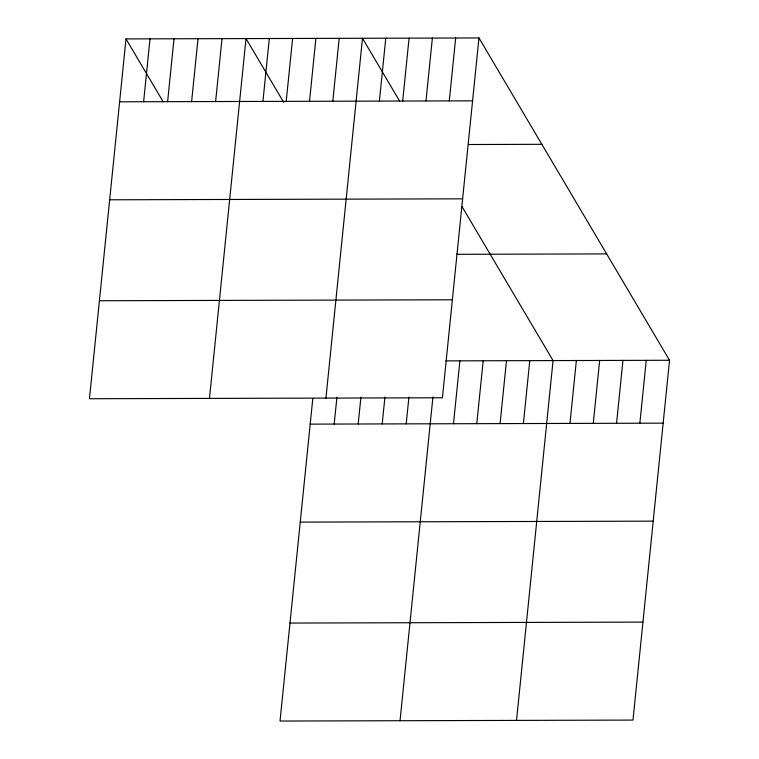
<?xml version="1.0" encoding="UTF-8"?>
<svg xmlns="http://www.w3.org/2000/svg" width="759" height="759" viewBox="0 0 759 759"><rect width="100%" height="100%" fill="white"/><g stroke="black" fill="none" stroke-linecap="round" stroke-linejoin="round"><path stroke-width="1.14" d="M126.003 38.918L89.458 398.731L442.412 397.773L478.967 37.95L126.003 38.918L163.166 101.763M143.622 101.744L150.007 38.851M167.616 101.678L174.01 38.785M191.619 101.611L198.014 38.718M215.622 101.545L222.007 38.652M209.465 398.409L246.011 38.586L283.743 102.408M262.918 101.421L269.303 38.519M286.209 101.355L292.604 38.462M309.511 101.289L315.896 38.396M332.803 101.222L339.197 38.329M312.803 398.503L280.033 721.05L632.997 720.082L669.542 360.269L478.967 37.95M325.943 398.086L362.489 38.273L399.651 101.118M334.197 424.063L336.92 397.27M379.396 101.099L385.781 38.206M358.201 423.996L360.923 397.204M402.687 101.032L409.082 38.14M382.204 423.93L384.917 397.137M425.989 100.975L432.374 38.073M406.198 423.864L408.921 397.071M449.281 100.909L455.666 38.016M400.04 720.718L432.924 397.014M453.493 423.731L459.888 360.838M476.794 423.674L483.179 360.772M500.086 423.607L506.481 360.715M523.387 423.541L529.773 360.648M516.518 720.405L553.064 360.582L461.899 206.401M569.971 423.418L576.366 360.525M593.272 423.351L599.657 360.459M616.564 423.285L622.949 360.392M639.856 423.228L646.251 360.335M119.618 101.81L472.572 100.843M468.474 144.514L541.86 144.314M109.666 199.797L462.62 198.83M456.396 254.312L606.65 253.904M99.41 300.744L452.364 299.786M445.912 360.876L669.542 360.269M310.194 424.129L663.157 423.161M300.241 522.107L653.205 521.148M289.985 623.063L642.949 622.105"/></g></svg>
